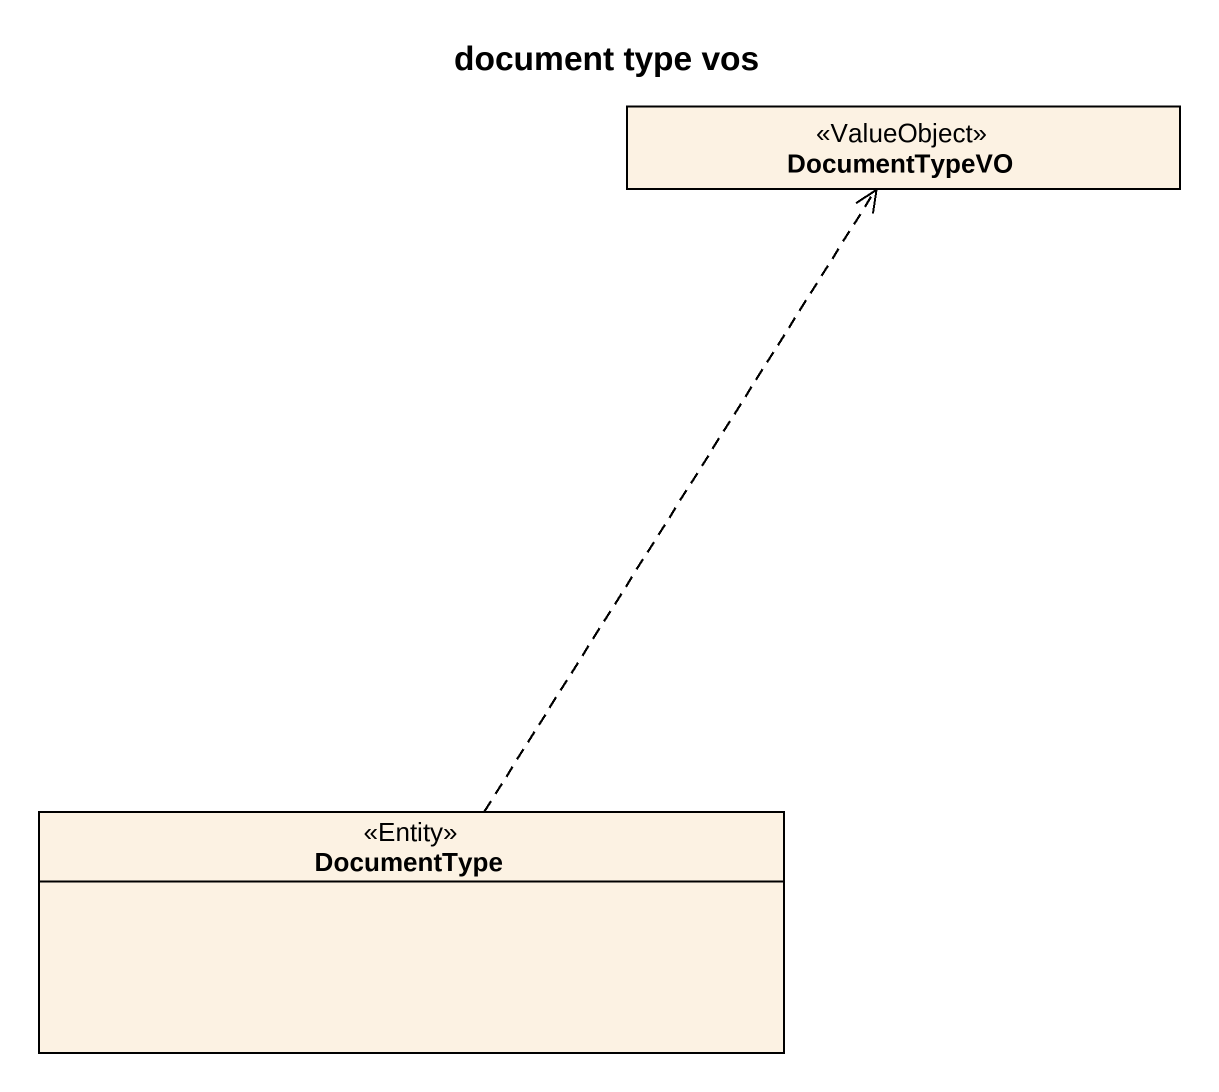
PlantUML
@startuml
title document type vos
hide circle
hide empty members
class DocumentTypeVO <<ValueObject>>
class DocumentType <<Entity>>
DocumentType .up.> DocumentTypeVO
@enduml
